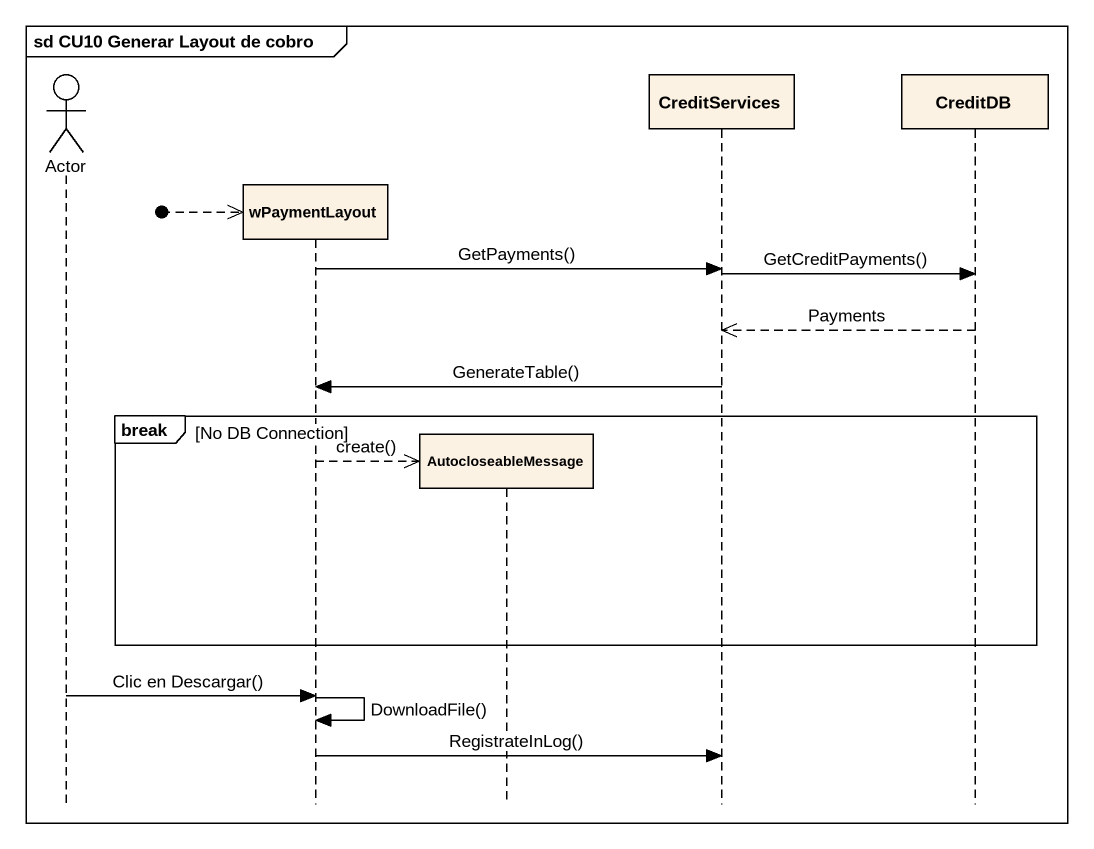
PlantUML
@startuml
mainframe sd CU10 Generar Layout de cobro
hide footbox
actor "Actor" as Actor_
participant wPaymentLayout
participant AutocloseableMessage
participant CreditServices
participant CreditDB

[o-->> wPaymentLayout
wPaymentLayout -> CreditServices : GetPayments()
CreditServices -> CreditDB : GetCreditPayments()
CreditDB -->> CreditServices : Payments
CreditServices -> wPaymentLayout : GenerateTable()
break No DB Connection
  wPaymentLayout -->> AutocloseableMessage ** : create()
end
Actor_ -> wPaymentLayout : Clic en Descargar()
wPaymentLayout -> wPaymentLayout : DownloadFile()
wPaymentLayout -> CreditServices : RegistrateInLog()
@enduml
